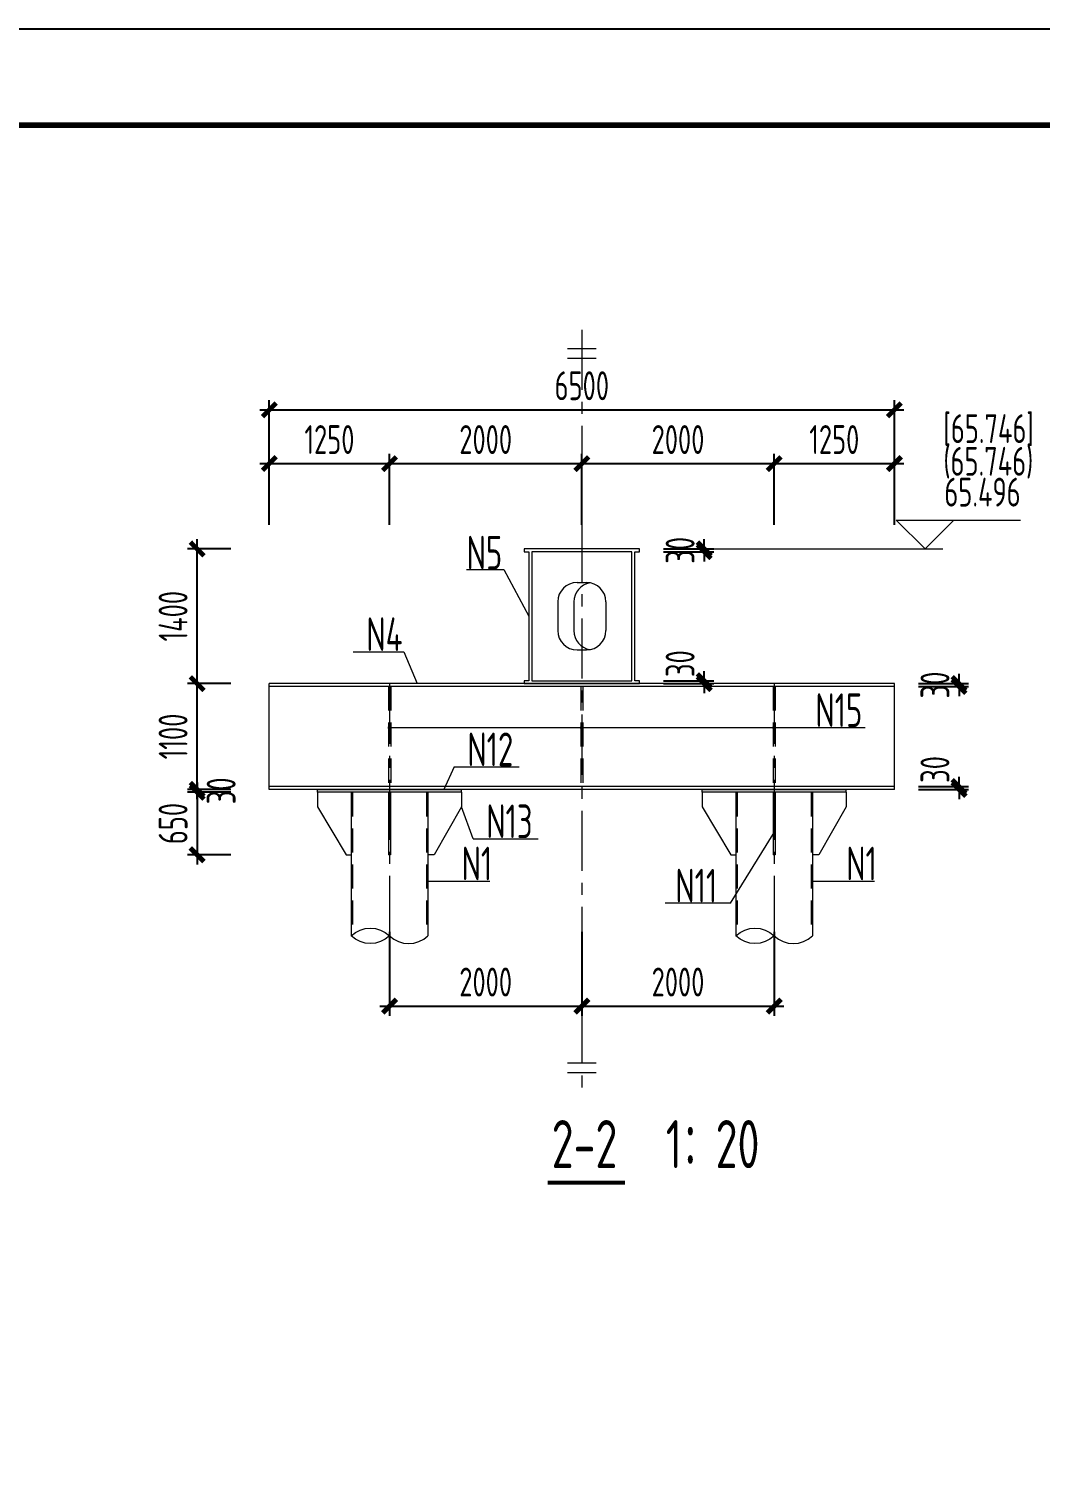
# Model space of a CAD drawing. Extents: x -2876908 to 633791, y -1383861 to 872234.
# Drawn here: x 283810 to 336395, y -154323 to -79366 of the extents above; entities that cross this region are included whole.
import ezdxf
from ezdxf.enums import TextEntityAlignment as Align

# ---------------------------------------------------------------- set-up
doc = ezdxf.new("R2010")
doc.units = 0
doc.header["$LTSCALE"] = 5
doc.header["$MEASUREMENT"] = 0
doc.linetypes.add('CENTER', pattern=[2, 1.25, -0.25, 0.25, -0.25])
doc.linetypes.add('DASHED', pattern=[0.75, 0.5, -0.25])
doc.layers.get('0').update_dxf_attribs({"linetype": 'CONTINUOUS', "lineweight": 25})
doc.layers.get('DEFPOINTS').update_dxf_attribs({"color": 35, "linetype": 'CONTINUOUS', "lineweight": 13})
for name, color, linetype, lineweight in [('1粗实线', 1, 'CONTINUOUS', 30), ('3中心线', 6, 'CENTER', 18), ('4虚线', 2, 'DASHED', 18), ('5标注', 3, 'CONTINUOUS', 15), ('6文本', 7, 'CONTINUOUS', 15), ('8轮廓线', 4, 'CONTINUOUS', 15), ('DIM', 3, 'CONTINUOUS', 0), ('HFZT', 5, 'CONTINUOUS', 15), ('REIND', 1, 'CONTINUOUS', 0), ('THIN', 7, 'CONTINUOUS', 0)]:
    doc.layers.add(name, color=color, linetype=linetype, lineweight=lineweight)
doc.layers.add('M_Dim', color=3, linetype='CONTINUOUS')
doc.styles.add('TSSD_Dimension', font='tssdeng.shx', dxfattribs={"width": 0.7, "bigfont": 'hztxt.shx'})
doc.styles.add('TSSD_NORM', font='tssdeng.shx', dxfattribs={"width": 0.7, "bigfont": 'hztxt.shx'})
doc.dimstyles.new('TSSD_100_100', dxfattribs={"dimtxt": 300, "dimasz": 100, "dimexe": 100, "dimexo": 250, "dimgap": 100, "dimtad": 1, "dimdec": 0, "dimzin": 0, "dimdsep": 46, "dimtxsty": 'TSSD_Dimension', "dimblk": 'ARCHTICK', "dimblk1": 'ARCHTICK', "dimblk2": 'ARCHTICK', "dimcen": 0, "dimdle": 100, "dimclrt": 7, "dimadec": 0, "dimazin": 0, "dimtfac": 1, "dimtdec": 0, "dimtix": 1, "dimtmove": 2, "dimatfit": 3, "dimfxl": 1, "dimtolj": 1, "dimtzin": 0, "dimarcsym": 0})

# ---------------------------------------------------------------- blocks, each defined once
blk = doc.blocks.new('施工设计图框')
at = {"color": 7, "linetype": 'Continuous'}
blk.add_lwpolyline([(-395.5, -13.5), (-395.5, 283.5), (24.5, 283.5), (24.5, -13.5), (-395.5, -13.5)], dxfattribs=at)
at = {"layer": '1粗实线', "color": 7, "linetype": 'Continuous', "const_width": 0.6}
blk.add_lwpolyline([(-370.5, -3.5), (-370.5, 273.5), (14.5, 273.5), (14.5, -3.5), (-370.5, -3.5)], dxfattribs=at)
at = {"layer": 'HFZT', "color": 2, "style": 'TSSD_NORM', "width": 0.7}
for tag, height, p in [('比例尺', 2.5, (7.25, 17.5)), ('图号', 2.5, (-20.49, 3.5)), ('日期', 2.5, (7.25, 3.5)), ('图名', 4, (-76.24, 0.75))]:
    blk.add_attdef(tag, text='', height=height, dxfattribs=at).set_placement(p, align=Align.MIDDLE)
blk = doc.blocks.new('_ArchTick')
at = {"color": 0, "linetype": 'ByBlock', "const_width": 0.5}
blk.add_lwpolyline([(-0.71, -0.71), (0.71, 0.71)], dxfattribs=at)
blk = doc.blocks.new('*D172')
at = {"layer": 'DEFPOINTS', "color": 0, "transparency": 16777216}
for p in [(302564, -125043), (312564, -125043), (312564, -130155)]:
    blk.add_point(p, dxfattribs=at)
at = {"layer": 'DIM', "color": 0, "lineweight": -2, "transparency": 16777216}
for p, q in [((302564, -126293), (302564, -130655)), ((312564, -126293), (312564, -130655)), ((302064, -130155), (313064, -130155))]:
    blk.add_line(p, q, dxfattribs=at)
at = {"layer": 'DIM', "color": 0, "lineweight": -2, "transparency": 16777216, "xscale": 500, "yscale": 500, "zscale": 500, "rotation": 180}
blk.add_blockref('_ArchTick', (302564, -130155), dxfattribs=at)
at = {"layer": 'DIM', "color": 0, "lineweight": -2, "transparency": 16777216, "xscale": 500, "yscale": 500, "zscale": 500}
blk.add_blockref('_ArchTick', (312564, -130155), dxfattribs=at)
at = {"layer": 'DIM', "color": 7, "transparency": 16777216, "insert": (307564, -128905), "char_height": 1500, "attachment_point": 5, "style": 'TSSD_Dimension'}
blk.add_mtext('\\A1;2000', dxfattribs=at)
blk = doc.blocks.new('*D173')
at = {"layer": 'DEFPOINTS', "color": 0, "transparency": 16777216}
for p in [(312564, -125043), (322564, -125043), (322564, -130155)]:
    blk.add_point(p, dxfattribs=at)
at = {"layer": 'DIM', "color": 0, "lineweight": -2, "transparency": 16777216}
for p, q in [((312564, -126293), (312564, -130655)), ((322564, -126293), (322564, -130655)), ((312064, -130155), (323064, -130155))]:
    blk.add_line(p, q, dxfattribs=at)
at = {"layer": 'DIM', "color": 0, "lineweight": -2, "transparency": 16777216, "xscale": 500, "yscale": 500, "zscale": 500, "rotation": 180}
blk.add_blockref('_ArchTick', (312564, -130155), dxfattribs=at)
at = {"layer": 'DIM', "color": 0, "lineweight": -2, "transparency": 16777216, "xscale": 500, "yscale": 500, "zscale": 500}
blk.add_blockref('_ArchTick', (322564, -130155), dxfattribs=at)
at = {"layer": 'DIM', "color": 7, "transparency": 16777216, "insert": (317564, -128905), "char_height": 1500, "attachment_point": 5, "style": 'TSSD_Dimension'}
blk.add_mtext('\\A1;2000', dxfattribs=at)
blk = doc.blocks.new('*D175')
at = {"layer": 'DEFPOINTS', "color": 0, "transparency": 16777216}
for p in [(315564, -106392), (318925, -106392), (315564, -106542)]:
    blk.add_point(p, dxfattribs=at)
at = {"layer": 'DIM', "color": 0, "lineweight": -2, "transparency": 16777216}
for p, q in [((316814, -106392), (319425, -106392)), ((318925, -106392), (318925, -105892)), ((318925, -106542), (318925, -106392)), ((316814, -106542), (319425, -106542)), ((318925, -106542), (318925, -107042))]:
    blk.add_line(p, q, dxfattribs=at)
at = {"layer": 'DIM', "color": 0, "lineweight": -2, "transparency": 16777216, "xscale": 500, "yscale": 500, "zscale": 500}
for p, rotation in [((318925, -106392), 270), ((318925, -106542), 90)]:
    blk.add_blockref('_ArchTick', p, dxfattribs=dict(at, rotation=rotation))
at = {"layer": 'DIM', "color": 7, "transparency": 16777216, "insert": (317675, -106467), "char_height": 1500, "attachment_point": 5, "rotation": 90, "style": 'TSSD_Dimension'}
blk.add_mtext('\\A1;30', dxfattribs=at)
blk = doc.blocks.new('*D174')
at = {"layer": 'DEFPOINTS', "color": 0, "transparency": 16777216}
for p in [(315564, -113242), (315564, -113392), (318925, -113242)]:
    blk.add_point(p, dxfattribs=at)
at = {"layer": 'DIM', "color": 0, "lineweight": -2, "transparency": 16777216}
for p, q in [((318925, -113242), (318925, -112742)), ((316814, -113242), (319425, -113242)), ((316814, -113392), (319425, -113392)), ((318925, -113392), (318925, -113242)), ((318925, -113392), (318925, -113892))]:
    blk.add_line(p, q, dxfattribs=at)
at = {"layer": 'DIM', "color": 0, "lineweight": -2, "transparency": 16777216, "xscale": 500, "yscale": 500, "zscale": 500}
for p, rotation in [((318925, -113242), 270), ((318925, -113392), 90)]:
    blk.add_blockref('_ArchTick', p, dxfattribs=dict(at, rotation=rotation))
at = {"layer": 'DIM', "color": 7, "transparency": 16777216, "insert": (317675, -112356), "char_height": 1500, "attachment_point": 5, "rotation": 90, "style": 'TSSD_Dimension'}
blk.add_mtext('\\A1;30', dxfattribs=at)
blk = doc.blocks.new('*D176')
at = {"layer": 'DEFPOINTS', "color": 0, "transparency": 16777216}
for p in [(328814, -113392), (328814, -113542), (332175, -113392)]:
    blk.add_point(p, dxfattribs=at)
at = {"layer": 'DIM', "color": 0, "lineweight": -2, "transparency": 16777216}
for p, q in [((332175, -113392), (332175, -112892)), ((330064, -113392), (332675, -113392)), ((330064, -113542), (332675, -113542)), ((332175, -113542), (332175, -113392)), ((332175, -113542), (332175, -114042))]:
    blk.add_line(p, q, dxfattribs=at)
at = {"layer": 'DIM', "color": 0, "lineweight": -2, "transparency": 16777216, "xscale": 500, "yscale": 500, "zscale": 500}
for p, rotation in [((332175, -113392), 270), ((332175, -113542), 90)]:
    blk.add_blockref('_ArchTick', p, dxfattribs=dict(at, rotation=rotation))
at = {"layer": 'DIM', "color": 7, "transparency": 16777216, "insert": (330925, -113467), "char_height": 1500, "attachment_point": 5, "rotation": 90, "style": 'TSSD_Dimension'}
blk.add_mtext('\\A1;30', dxfattribs=at)
blk = doc.blocks.new('*D177')
at = {"layer": 'DEFPOINTS', "color": 0, "transparency": 16777216}
for p in [(328814, -118742), (328814, -118892), (332175, -118742)]:
    blk.add_point(p, dxfattribs=at)
at = {"layer": 'DIM', "color": 0, "lineweight": -2, "transparency": 16777216}
for p, q in [((332175, -118742), (332175, -118242)), ((330064, -118742), (332675, -118742)), ((330064, -118892), (332675, -118892)), ((332175, -118892), (332175, -118742)), ((332175, -118892), (332175, -119392))]:
    blk.add_line(p, q, dxfattribs=at)
at = {"layer": 'DIM', "color": 0, "lineweight": -2, "transparency": 16777216, "xscale": 500, "yscale": 500, "zscale": 500}
for p, rotation in [((332175, -118742), 270), ((332175, -118892), 90)]:
    blk.add_blockref('_ArchTick', p, dxfattribs=dict(at, rotation=rotation))
at = {"layer": 'DIM', "color": 7, "transparency": 16777216, "insert": (330925, -117856), "char_height": 1500, "attachment_point": 5, "rotation": 90, "style": 'TSSD_Dimension'}
blk.add_mtext('\\A1;30', dxfattribs=at)
blk = doc.blocks.new('*D178')
at = {"layer": 'DEFPOINTS', "color": 0, "transparency": 16777216}
for p in [(295564, -119042), (292561, -122292), (295564, -122292)]:
    blk.add_point(p, dxfattribs=at)
at = {"layer": 'DIM', "color": 0, "lineweight": -2, "transparency": 16777216}
for p, q in [((294314, -119042), (292061, -119042)), ((292561, -118542), (292561, -122792)), ((294314, -122292), (292061, -122292))]:
    blk.add_line(p, q, dxfattribs=at)
at = {"layer": 'DIM', "color": 0, "lineweight": -2, "transparency": 16777216, "xscale": 500, "yscale": 500, "zscale": 500}
for p, rotation in [((292561, -119042), 90), ((292561, -122292), 270)]:
    blk.add_blockref('_ArchTick', p, dxfattribs=dict(at, rotation=rotation))
at = {"layer": 'DIM', "color": 7, "transparency": 16777216, "insert": (291311, -120667), "char_height": 1500, "attachment_point": 5, "rotation": 90, "style": 'TSSD_Dimension'}
blk.add_mtext('\\A1;650', dxfattribs=at)
blk = doc.blocks.new('*D179')
at = {"layer": 'DEFPOINTS', "color": 0, "transparency": 16777216}
for p in [(292561, -119042), (295564, -118892), (295564, -119042)]:
    blk.add_point(p, dxfattribs=at)
at = {"layer": 'DIM', "color": 0, "lineweight": -2, "transparency": 16777216}
for p, q in [((292561, -118892), (292561, -118392)), ((294314, -118892), (292061, -118892)), ((294314, -119042), (292061, -119042)), ((292561, -118892), (292561, -119042)), ((292561, -119042), (292561, -119542))]:
    blk.add_line(p, q, dxfattribs=at)
at = {"layer": 'DIM', "color": 0, "lineweight": -2, "transparency": 16777216, "xscale": 500, "yscale": 500, "zscale": 500}
for p, rotation in [((292561, -118892), 270), ((292561, -119042), 90)]:
    blk.add_blockref('_ArchTick', p, dxfattribs=dict(at, rotation=rotation))
at = {"layer": 'DIM', "color": 7, "transparency": 16777216, "insert": (293811, -118967), "char_height": 1500, "attachment_point": 5, "rotation": 90, "style": 'TSSD_Dimension'}
blk.add_mtext('\\A1;30', dxfattribs=at)
blk = doc.blocks.new('*D180')
at = {"layer": 'DEFPOINTS', "color": 0, "transparency": 16777216}
for p in [(292561, -113392), (295564, -113392), (295564, -118892)]:
    blk.add_point(p, dxfattribs=at)
at = {"layer": 'DIM', "color": 0, "lineweight": -2, "transparency": 16777216}
for p, q in [((292561, -119392), (292561, -112892)), ((294314, -113392), (292061, -113392)), ((294314, -118892), (292061, -118892))]:
    blk.add_line(p, q, dxfattribs=at)
at = {"layer": 'DIM', "color": 0, "lineweight": -2, "transparency": 16777216, "xscale": 500, "yscale": 500, "zscale": 500}
for p, rotation in [((292561, -113392), 90), ((292561, -118892), 270)]:
    blk.add_blockref('_ArchTick', p, dxfattribs=dict(at, rotation=rotation))
at = {"layer": 'DIM', "color": 7, "transparency": 16777216, "insert": (291311, -116142), "char_height": 1500, "attachment_point": 5, "rotation": 90, "style": 'TSSD_Dimension'}
blk.add_mtext('\\A1;1100', dxfattribs=at)
blk = doc.blocks.new('*D181')
at = {"layer": 'DEFPOINTS', "color": 0, "transparency": 16777216}
for p in [(292561, -106392), (295564, -106392), (295564, -113392)]:
    blk.add_point(p, dxfattribs=at)
at = {"layer": 'DIM', "color": 0, "lineweight": -2, "transparency": 16777216}
for p, q in [((294314, -106392), (292061, -106392)), ((292561, -113892), (292561, -105892)), ((294314, -113392), (292061, -113392))]:
    blk.add_line(p, q, dxfattribs=at)
at = {"layer": 'DIM', "color": 0, "lineweight": -2, "transparency": 16777216, "xscale": 500, "yscale": 500, "zscale": 500}
for p, rotation in [((292561, -106392), 90), ((292561, -113392), 270)]:
    blk.add_blockref('_ArchTick', p, dxfattribs=dict(at, rotation=rotation))
at = {"layer": 'DIM', "color": 7, "transparency": 16777216, "insert": (291311, -109892), "char_height": 1500, "attachment_point": 5, "rotation": 90, "style": 'TSSD_Dimension'}
blk.add_mtext('\\A1;1400', dxfattribs=at)
blk = doc.blocks.new('*D182')
at = {"layer": 'DEFPOINTS', "color": 0, "transparency": 16777216}
for p in [(302564, -101960), (296314, -106392), (302564, -106392)]:
    blk.add_point(p, dxfattribs=at)
at = {"layer": 'DIM', "color": 0, "lineweight": -2, "transparency": 16777216}
for p, q in [((296314, -105142), (296314, -101460)), ((302564, -105142), (302564, -101460)), ((295814, -101960), (303064, -101960))]:
    blk.add_line(p, q, dxfattribs=at)
at = {"layer": 'DIM', "color": 0, "lineweight": -2, "transparency": 16777216, "xscale": 500, "yscale": 500, "zscale": 500, "rotation": 180}
blk.add_blockref('_ArchTick', (296314, -101960), dxfattribs=at)
at = {"layer": 'DIM', "color": 0, "lineweight": -2, "transparency": 16777216, "xscale": 500, "yscale": 500, "zscale": 500}
blk.add_blockref('_ArchTick', (302564, -101960), dxfattribs=at)
at = {"layer": 'DIM', "color": 7, "transparency": 16777216, "insert": (299439, -100710), "char_height": 1500, "attachment_point": 5, "style": 'TSSD_Dimension'}
blk.add_mtext('\\A1;1250', dxfattribs=at)
blk = doc.blocks.new('*D183')
at = {"layer": 'DEFPOINTS', "color": 0, "transparency": 16777216}
for p in [(312564, -101960), (302564, -106392), (312564, -106392)]:
    blk.add_point(p, dxfattribs=at)
at = {"layer": 'DIM', "color": 0, "lineweight": -2, "transparency": 16777216}
for p, q in [((302564, -105142), (302564, -101460)), ((312564, -105142), (312564, -101460)), ((302064, -101960), (313064, -101960))]:
    blk.add_line(p, q, dxfattribs=at)
at = {"layer": 'DIM', "color": 0, "lineweight": -2, "transparency": 16777216, "xscale": 500, "yscale": 500, "zscale": 500, "rotation": 180}
blk.add_blockref('_ArchTick', (302564, -101960), dxfattribs=at)
at = {"layer": 'DIM', "color": 0, "lineweight": -2, "transparency": 16777216, "xscale": 500, "yscale": 500, "zscale": 500}
blk.add_blockref('_ArchTick', (312564, -101960), dxfattribs=at)
at = {"layer": 'DIM', "color": 7, "transparency": 16777216, "insert": (307564, -100710), "char_height": 1500, "attachment_point": 5, "style": 'TSSD_Dimension'}
blk.add_mtext('\\A1;2000', dxfattribs=at)
blk = doc.blocks.new('*D184')
at = {"layer": 'DEFPOINTS', "color": 0, "transparency": 16777216}
for p in [(322564, -101960), (312564, -106392), (322564, -106392)]:
    blk.add_point(p, dxfattribs=at)
at = {"layer": 'DIM', "color": 0, "lineweight": -2, "transparency": 16777216}
for p, q in [((312564, -105142), (312564, -101460)), ((322564, -105142), (322564, -101460)), ((312064, -101960), (323064, -101960))]:
    blk.add_line(p, q, dxfattribs=at)
at = {"layer": 'DIM', "color": 0, "lineweight": -2, "transparency": 16777216, "xscale": 500, "yscale": 500, "zscale": 500, "rotation": 180}
blk.add_blockref('_ArchTick', (312564, -101960), dxfattribs=at)
at = {"layer": 'DIM', "color": 0, "lineweight": -2, "transparency": 16777216, "xscale": 500, "yscale": 500, "zscale": 500}
blk.add_blockref('_ArchTick', (322564, -101960), dxfattribs=at)
at = {"layer": 'DIM', "color": 7, "transparency": 16777216, "insert": (317564, -100710), "char_height": 1500, "attachment_point": 5, "style": 'TSSD_Dimension'}
blk.add_mtext('\\A1;2000', dxfattribs=at)
blk = doc.blocks.new('*D185')
at = {"layer": 'DEFPOINTS', "color": 0, "transparency": 16777216}
for p in [(328814, -101960), (322564, -106392), (328814, -106392)]:
    blk.add_point(p, dxfattribs=at)
at = {"layer": 'DIM', "color": 0, "lineweight": -2, "transparency": 16777216}
for p, q in [((322564, -105142), (322564, -101460)), ((328814, -105142), (328814, -101460)), ((322064, -101960), (329314, -101960))]:
    blk.add_line(p, q, dxfattribs=at)
at = {"layer": 'DIM', "color": 0, "lineweight": -2, "transparency": 16777216, "xscale": 500, "yscale": 500, "zscale": 500, "rotation": 180}
blk.add_blockref('_ArchTick', (322564, -101960), dxfattribs=at)
at = {"layer": 'DIM', "color": 0, "lineweight": -2, "transparency": 16777216, "xscale": 500, "yscale": 500, "zscale": 500}
blk.add_blockref('_ArchTick', (328814, -101960), dxfattribs=at)
at = {"layer": 'DIM', "color": 7, "transparency": 16777216, "insert": (325689, -100710), "char_height": 1500, "attachment_point": 5, "style": 'TSSD_Dimension'}
blk.add_mtext('\\A1;1250', dxfattribs=at)
blk = doc.blocks.new('*D186')
at = {"layer": 'DEFPOINTS', "color": 0, "transparency": 16777216}
for p in [(328814, -99164), (296314, -106392), (328814, -106392)]:
    blk.add_point(p, dxfattribs=at)
at = {"layer": 'DIM', "color": 0, "lineweight": -2, "transparency": 16777216}
for p, q in [((296314, -105142), (296314, -98664)), ((328814, -105142), (328814, -98664)), ((295814, -99164), (329314, -99164))]:
    blk.add_line(p, q, dxfattribs=at)
at = {"layer": 'DIM', "color": 0, "lineweight": -2, "transparency": 16777216, "xscale": 500, "yscale": 500, "zscale": 500, "rotation": 180}
blk.add_blockref('_ArchTick', (296314, -99164), dxfattribs=at)
at = {"layer": 'DIM', "color": 0, "lineweight": -2, "transparency": 16777216, "xscale": 500, "yscale": 500, "zscale": 500}
blk.add_blockref('_ArchTick', (328814, -99164), dxfattribs=at)
at = {"layer": 'DIM', "color": 7, "transparency": 16777216, "insert": (312564, -97914), "char_height": 1500, "attachment_point": 5, "style": 'TSSD_Dimension'}
blk.add_mtext('\\A1;6500', dxfattribs=at)

msp = doc.modelspace()

# ---------------------------------------------------------------- linework, layer by layer
at = {"layer": '3中心线', "ltscale": 500}
for p, q in [((312563.836, -95003.627), (312563.836, -134616.58)), ((302563.836, -113392.284), (302563.836, -126502.563)), ((322563.836, -113392.284), (322563.836, -126502.563))]:
    msp.add_line(p, q, dxfattribs=at)
at = {"layer": '4虚线', "ltscale": 500}
for p, q in [((302503.836, -113542.284), (302503.836, -118742.284)), ((302623.836, -113542.284), (302623.836, -118742.284)), ((312503.836, -113542.284), (312503.836, -118742.284)), ((312623.836, -113542.284), (312623.836, -118742.284)), ((322503.836, -113542.284), (322503.836, -118742.284)), ((322623.836, -113542.284), (322623.836, -118742.284)), ((300643.836, -119042.284), (300643.836, -126502.563)), ((304483.836, -119042.284), (304483.836, -126502.563)), ((320643.836, -119042.284), (320643.836, -126502.563)), ((324483.836, -119042.284), (324483.836, -126502.563))]:
    msp.add_line(p, q, dxfattribs=at)
at = {"layer": '5标注'}
for p, q in [((306572.023, -107466.867), (308516.065, -107466.867)), ((308516.065, -107466.867), (309813.836, -109892.284)), ((300669.438, -111736.664), (303314.185, -111736.664)), ((303314.185, -111736.664), (303995.737, -113392.284)), ((302563.836, -115683.044), (327291.48, -115683.044)), ((305923.209, -117720.599), (305395.403, -118892.284)), ((305923.209, -117720.599), (309310.551, -117720.599)), ((306905.841, -121457.601), (306313.836, -119792.284)), ((320289.66, -124801.929), (322507.291, -121217.681)), ((306905.841, -121457.601), (310293.183, -121457.601)), ((304563.836, -123652.998), (307772.805, -123652.998)), ((324563.836, -123652.998), (327772.805, -123652.998)), ((320289.66, -124801.929), (316902.318, -124801.929))]:
    msp.add_line(p, q, dxfattribs=at)
at = {"layer": '8轮廓线'}
for p, q in [((312313.836, -108142.284), (312813.836, -108142.284)), ((311313.836, -109142.284), (311313.836, -110642.284)), ((312152.389, -109142.284), (312152.389, -110642.284)), ((313813.836, -109142.284), (313813.836, -110642.284)), ((312313.836, -111642.284), (312813.836, -111642.284)), ((296313.836, -118892.284), (296313.836, -113392.284)), ((328813.836, -113392.284), (296313.836, -113392.284)), ((328813.836, -113542.284), (296313.836, -113542.284)), ((328813.836, -118892.284), (328813.836, -113392.284)), ((328813.836, -118742.284), (296313.836, -118742.284)), ((328813.836, -118892.284), (296313.836, -118892.284)), ((298813.836, -119042.284), (298813.836, -118892.284)), ((298813.836, -118892.284), (306313.836, -118892.284)), ((306313.836, -119042.284), (298813.836, -119042.284)), ((298813.836, -119042.284), (298813.836, -119792.284)), ((300563.836, -118892.284), (304563.836, -118892.284)), ((300563.836, -119042.284), (300563.836, -126502.563)), ((302513.836, -119042.284), (302513.836, -122292.284)), ((302613.836, -119042.284), (302613.836, -122292.284)), ((304563.836, -119042.284), (304563.836, -126502.563)), ((306313.836, -119042.284), (306313.836, -118892.284)), ((306313.836, -119042.284), (306313.836, -119792.284)), ((318813.836, -119042.284), (318813.836, -118892.284)), ((318813.836, -118892.284), (326313.836, -118892.284)), ((326313.836, -119042.284), (318813.836, -119042.284)), ((318813.836, -119042.284), (318813.836, -119792.284)), ((320563.836, -118892.284), (324563.836, -118892.284)), ((320563.836, -119042.284), (320563.836, -126502.563)), ((322513.836, -119042.284), (322513.836, -122292.284)), ((322613.836, -119042.284), (322613.836, -122292.284)), ((324563.836, -119042.284), (324563.836, -126502.563)), ((326313.836, -119042.284), (326313.836, -118892.284)), ((326313.836, -119042.284), (326313.836, -119792.284)), ((298813.836, -119792.284), (300313.836, -122292.284)), ((306313.836, -119792.284), (304892.357, -122292.284)), ((318813.836, -119792.284), (320313.836, -122292.284)), ((326313.836, -119792.284), (324892.357, -122292.284)), ((300313.836, -122292.284), (300563.836, -122292.284)), ((302613.836, -122292.284), (302513.836, -122292.284)), ((304892.357, -122292.284), (304563.836, -122292.284)), ((320313.836, -122292.284), (320563.836, -122292.284)), ((322613.836, -122292.284), (322513.836, -122292.284)), ((324892.357, -122292.284), (324563.836, -122292.284))]:
    msp.add_line(p, q, dxfattribs=at)
for points in [[(309563.836, -113392.284), (315563.836, -113392.284), (315563.836, -113242.284), (315313.836, -113242.284), (315313.836, -106542.284), (315563.836, -106542.284), (315563.836, -106392.284), (309563.836, -106392.284), (309563.836, -106542.284), (309813.836, -106542.284), (309813.836, -113242.284), (309563.836, -113242.284)], [(309963.836, -113242.284), (315163.836, -113242.284), (315163.836, -106542.284), (309963.836, -106542.284)]]:
    msp.add_lwpolyline(points, close=True, dxfattribs=at)
for centre, start, end in [((312313.836, -109142.284), 90, 180), ((313152.389, -109142.284), 99.74573428, 180), ((312813.836, -109142.284), 0, 90), ((312313.836, -110642.284), 180, 270), ((313152.389, -110642.284), 180, 260.25426572), ((312813.836, -110642.284), 270, 0)]:
    msp.add_arc(centre, 1000, start, end, dxfattribs=at)
at = {"layer": 'M_Dim'}
msp.add_lwpolyline([(310788.67, -139329.516, 200, 200, 0), (314810.569, -139329.516, 200, 200, 0)], format="xyseb", dxfattribs=at)
at = {"layer": 'REIND', "const_width": 100}
for points in [[(302513.836, -115683.044, 1), (302613.836, -115683.044, 1)], [(312513.836, -115683.044, 1), (312613.836, -115683.044, 1)], [(322513.836, -115683.044, 1), (322613.836, -115683.044, 1)]]:
    msp.add_lwpolyline(points, format="xyb", close=True, dxfattribs=at)
at = {"layer": 'THIN'}
for p, q in [((313313.836, -96003.627), (311813.836, -96003.627)), ((313313.836, -96503.627), (311813.836, -96503.627)), ((330413.139, -106392.284), (328913.139, -104892.284)), ((328913.139, -104892.284), (331913.139, -104892.284)), ((330413.139, -106392.284), (331913.139, -104892.284)), ((331913.139, -104892.284), (335379.486, -104892.284)), ((319425.044, -106392.284), (331326.004, -106392.284)), ((313313.836, -133116.58), (311813.836, -133116.58)), ((313313.836, -133616.58), (311813.836, -133616.58))]:
    msp.add_line(p, q, dxfattribs=at)
for points in [[(302563.836, -126502.563, -0.4), (300563.836, -126502.563, -0.4), (302563.836, -126502.563, 0.4), (304563.836, -126502.563, 0.4)], [(322563.836, -126502.563, -0.4), (320563.836, -126502.563, -0.4), (322563.836, -126502.563, 0.4), (324563.836, -126502.563, 0.4)]]:
    msp.add_lwpolyline(points, format="xyb", dxfattribs=at)

# ---------------------------------------------------------------- block references
at = {"xscale": 500, "yscale": 500, "zscale": 500}
msp.add_blockref('施工设计图框', (410580.528, -221115.649), dxfattribs=at)

# ---------------------------------------------------------------- texts
at = {"layer": '5标注', "color": 7, "char_height": 1750, "style": 'TSSD_NORM'}
for s, insert, attachment_point in [('N5', (306572.023, -107466.867), 7), ('N4', (301357.679, -111704.164), 7), ('N15', (324707.831, -115650.544), 7), ('N12', (306611.45, -117688.099), 7), ('N13', (307594.082, -121425.101), 7), ('N1', (306312.228, -123620.498), 7), ('N1', (326312.228, -123620.498), 7), ('N11', (319601.419, -124769.429), 9)]:
    msp.add_mtext(s, dxfattribs=dict(at, insert=insert, attachment_point=attachment_point))
at = {"layer": '6文本', "style": 'TSSD_NORM', "width": 0.7}
for s, p in [('2-2', (312702.749, -137326.311)), ('1：20', (319366.44, -137326.311))]:
    msp.add_text(s, height=2500, dxfattribs=at).set_placement(p, align=Align.MIDDLE)
at = {"layer": 'DIM', "color": 7, "style": 'TSSD_Dimension', "width": 0.7}
for s, p in [('[65.746]', (336068.858, -101343.268)), ('(65.746)', (336038.331, -103040.819)), ('65.496', (335379.486, -104642.284))]:
    msp.add_text(s, height=1500, dxfattribs=at).set_placement(p, align=Align.BOTTOM_RIGHT)

# ---------------------------------------------------------------- dimensions: what is measured, and where the dimension line sits
at = {"layer": 'DIM'}
for base, p1, p2, picture, middle in [((328813.836, -99164.142), (296313.836, -106392.284), (328813.836, -106392.284), '*D186', (312563.836, -97914.142)), ((302563.836, -101959.921), (296313.836, -106392.284), (302563.836, -106392.284), '*D182', (299438.836, -100709.921)), ((312563.836, -101959.921), (302563.836, -106392.284), (312563.836, -106392.284), '*D183', (307563.836, -100709.921)), ((322563.836, -101959.921), (312563.836, -106392.284), (322563.836, -106392.284), '*D184', (317563.836, -100709.921)), ((328813.836, -101959.921), (322563.836, -106392.284), (328813.836, -106392.284), '*D185', (325688.836, -100709.921)), ((312563.836, -130154.956), (302563.836, -125043.367), (312563.836, -125043.367), '*D172', (307563.836, -128904.956)), ((322563.836, -130154.956), (312563.836, -125043.367), (322563.836, -125043.367), '*D173', (317563.836, -128904.956))]:
    dim = msp.add_linear_dim(base=base, p1=p1, p2=p2, dimstyle='TSSD_100_100', override={"dimtxt": 1500, "dimasz": 500, "dimexe": 500, "dimexo": 1250, "dimgap": 500, "dimlfac": 0.2, "dimdle": 500}, dxfattribs=at)
    dim.commit()
    dim.dimension.update_dxf_attribs({"geometry": picture, "text_midpoint": middle})
for base, p1, p2, picture, middle in [((318925.044, -106392.284), (315563.836, -106542.284), (315563.836, -106392.284), '*D175', (317675.044, -106467.284)), ((292560.861, -106392.284), (295563.836, -113392.284), (295563.836, -106392.284), '*D181', (291310.861, -109892.284)), ((332175.044, -113392.284), (328813.836, -113542.284), (328813.836, -113392.284), '*D176', (330925.044, -113467.284)), ((292560.861, -113392.284), (295563.836, -118892.284), (295563.836, -113392.284), '*D180', (291310.861, -116142.284)), ((292560.861, -122292.284), (295563.836, -119042.284), (295563.836, -122292.284), '*D178', (291310.861, -120667.284))]:
    dim = msp.add_linear_dim(base=base, p1=p1, p2=p2, angle=90, dimstyle='TSSD_100_100', override={"dimtxt": 1500, "dimasz": 500, "dimexe": 500, "dimexo": 1250, "dimgap": 500, "dimlfac": 0.2, "dimdle": 500}, dxfattribs=at)
    dim.commit()
    dim.dimension.update_dxf_attribs({"geometry": picture, "text_midpoint": middle})
for base, p1, p2, picture, middle in [((318925.044, -113242.284), (315563.836, -113392.284), (315563.836, -113242.284), '*D174', (317675.044, -112355.746)), ((332175.044, -118742.284), (328813.836, -118892.284), (328813.836, -118742.284), '*D177', (330925.044, -117855.746)), ((292560.861, -119042.284), (295563.836, -118892.284), (295563.836, -119042.284), '*D179', (293810.861, -118967.284))]:
    dim = msp.add_linear_dim(base=base, p1=p1, p2=p2, angle=90, dimstyle='TSSD_100_100', override={"dimtxt": 1500, "dimasz": 500, "dimexe": 500, "dimexo": 1250, "dimgap": 500, "dimlfac": 0.2, "dimdle": 500}, dxfattribs=at)
    dim.commit()
    dim.dimension.update_dxf_attribs({"geometry": picture, "text_midpoint": middle, "dimtype": 160})

doc.saveas('drawing.dxf')
